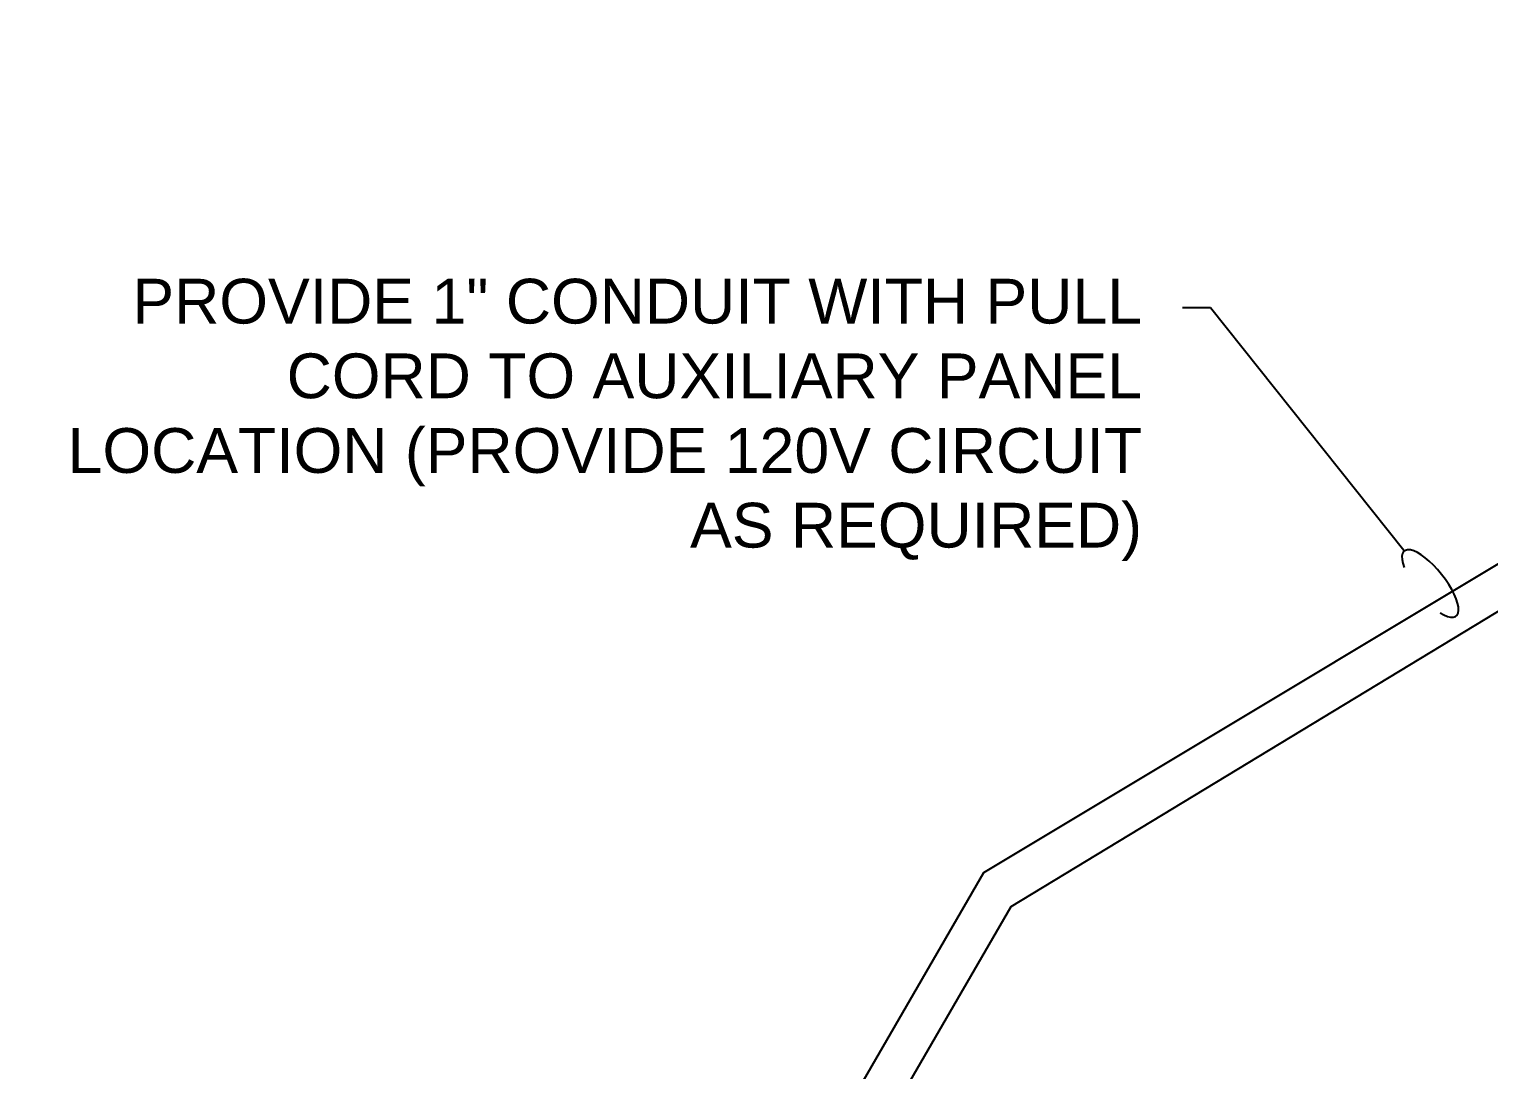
# Model space of a CAD drawing. Header units: feet. Extents: x -17 to 646, y -41 to 598.
# Drawn here: x 632.373 to 635.631, y 595.939 to 598.262 of the extents above; entities that cross this region are included whole.
import ezdxf
from ezdxf import colors
from ezdxf.entities.mleader import LeaderData, LeaderLine
from ezdxf.math import Vec2, Vec3

# ---------------------------------------------------------------- set-up
doc = ezdxf.new("R2010")
doc.units = ezdxf.units.FT
doc.header["$MEASUREMENT"] = 0
for name, color, linetype in [('E-CABL-120V', 1, '120V_BRANCH'), ('E-CABL-CAT5', 120, 'CAT5_CABLE'), ('G-ANNO-TEXT', 1, 'Continuous')]:
    doc.layers.add(name, color=color, linetype=linetype)
doc.styles.add('NEI-A', font='arial.ttf')
doc.styles.get("Standard").update_dxf_attribs({"font": 'arial.ttf'})
doc.linetypes.add('120V_BRANCH', pattern='A,1,-0.2,["120V",Standard,S=0.1,R=0,X=-0.1,Y=-0.05],-0.3', length=1.5)
doc.linetypes.add('CAT5_CABLE', pattern='A,1,-0.12,["CAT5",Standard,S=0.1,R=0,X=-0.08,Y=-0.05],-0.3', length=1.42)

# ---------------------------------------------------------------- blocks, each defined once
blk = doc.blocks.new('Equipment Callout Arrowhead .75')
at = {"color": 0}
blk.add_ellipse((-0.248, 0), major_axis=(0.743, 0), ratio=0.350959, start_param=-0.80282, end_param=3.944413, dxfattribs=at)

msp = doc.modelspace()

# ---------------------------------------------------------------- linework, layer by layer
at = {"layer": 'E-CABL-120V', "ltscale": 0.8}
msp.add_lwpolyline([(633.61301, 594.84008), (634.50396, 596.37949), (637.6404, 598.26233)], dxfattribs=at)
at = {"layer": 'E-CABL-CAT5', "ltscale": 0.8}
msp.add_lwpolyline([(633.7173, 594.83966), (634.56449, 596.30348), (637.7392, 598.22805)], dxfattribs=at)

# ---------------------------------------------------------------- leaders
at = {"layer": 'G-ANNO-TEXT'}
ml = msp.add_multileader_mtext('Standard', dxfattribs=at)
ml.set_content('PROVIDE 1" CONDUIT WITH PULL CORD TO AUXILIARY PANEL LOCATION (PROVIDE 120V CIRCUIT AS REQUIRED)', color=256, style='NEI-A')
ml.set_leader_properties()
ml.set_arrow_properties(name='Equipment Callout Arrowhead .75')
ml.build(insert=Vec2(0, 0))
ml.multileader.update_dxf_attribs({"dogleg_length": 0.0625, "arrow_head_size": 0.125})
ctx = ml.context
ctx.base_point, ctx.char_height, ctx.arrow_head_size, ctx.landing_gap_size, ctx.plane_origin = Vec3(632.38118, 597.64044), 0.1, 0.125, 0.09, Vec3(630.9867, 600.80062)
ctx.text_align_type = 2
notes = []
notes.append((ctx, [(0, (1, 1, 0), (635.00929, 597.64044), (-1, 0), 0.0625, [(0, [(635.51943, 597.00045)], 0, [])])]))
ctx.mtext.insert, ctx.mtext.width, ctx.mtext.defined_height, ctx.mtext.alignment, ctx.mtext.flow_direction = Vec3(634.85679, 597.70514), 2.4841631, 0.63846, 3, 5
for ctx, leaders in notes:
    for number, flags, end, landing, length, lines in leaders:
        leader = LeaderData()
        leader.index, (leader.has_last_leader_line, leader.has_dogleg_vector, leader.attachment_direction) = number, flags
        leader.last_leader_point, leader.dogleg_vector, leader.dogleg_length = Vec3(end), Vec3(landing), length
        for number, points, colour, breaks in lines:
            line = LeaderLine()
            line.index, line.vertices, line.color, line.breaks = number, Vec3.list(points), colors.encode_raw_color(colour), breaks
            leader.lines.append(line)
        ctx.leaders.append(leader)

doc.saveas('drawing.dxf')
